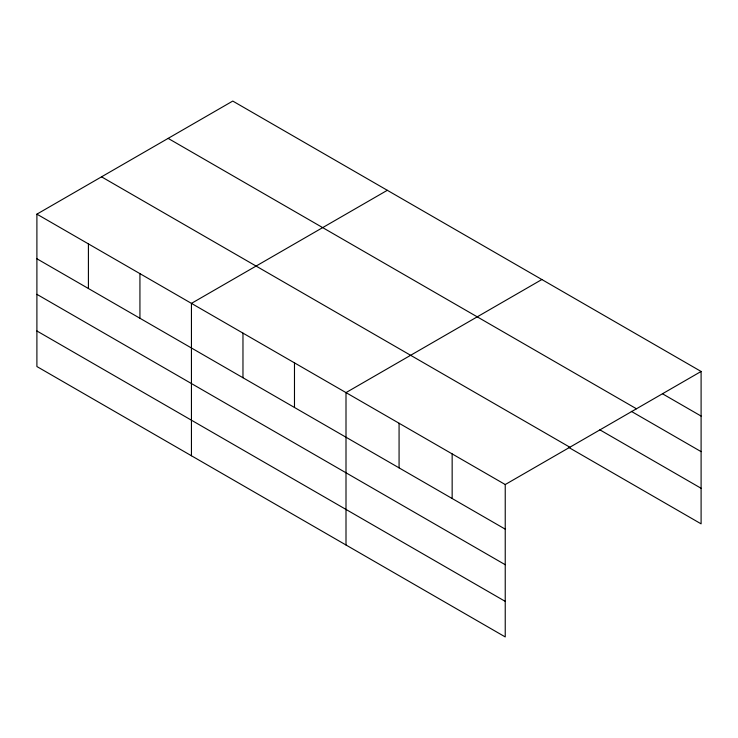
<?xml version="1.0" encoding="UTF-8"?>
<svg xmlns="http://www.w3.org/2000/svg" width="738" height="738" viewBox="0 0 738 738"><rect width="100%" height="100%" fill="white"/><g stroke="black" fill="none" stroke-linecap="round" stroke-linejoin="round"><path stroke-width="1.11" d="M36.9 214.149L505.235 484.543L505.235 636.931L36.9 366.537L36.9 214.149L232.765 101.069L701.1 371.463L701.1 523.851L568.408 447.237M387.321 190.293L191.446 303.383L191.446 455.77M541.867 279.527L346.002 392.607L346.002 544.995M505.235 484.543L701.1 371.463M662.77 393.944L701.1 416.075M168.135 138.384L636.46 408.778M631.313 411.352L701.1 451.638M599.856 429.83L701.1 488.279M101.54 176.834L569.865 447.228M36.9 258.77L505.235 529.155M36.9 294.333L505.235 564.718M36.9 330.975L505.235 601.369M452.154 453.898L452.154 498.51M399.074 423.252L399.074 467.864M294.48 362.865L294.48 407.477M242.968 333.124L242.968 377.736M139.934 273.641L139.934 318.253M88.412 243.891L88.412 288.512"/></g></svg>
